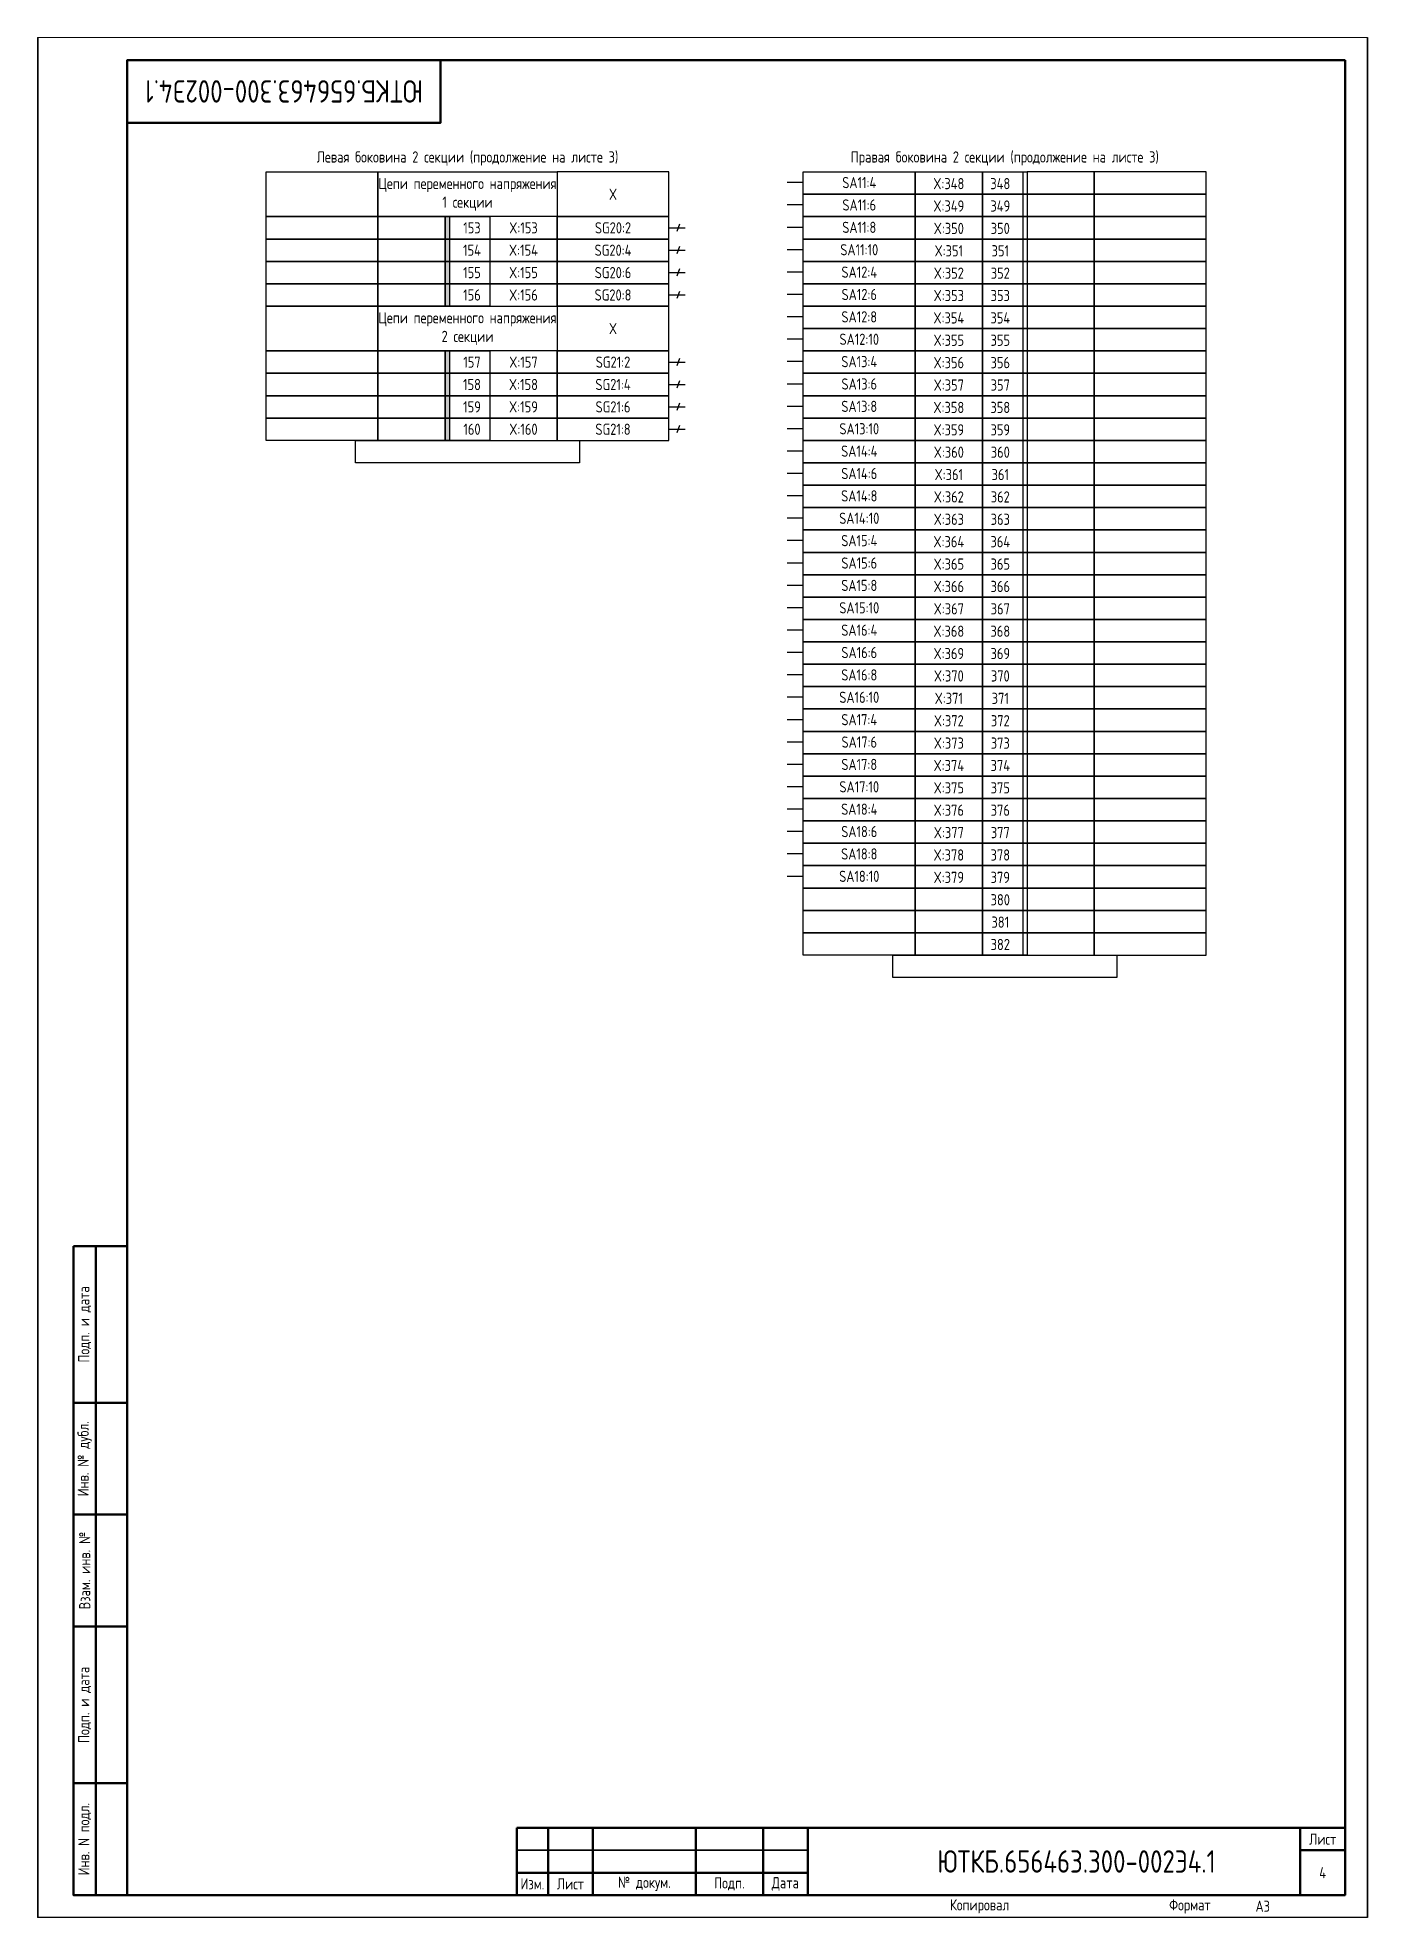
# Paper-space layout 'Э4.1_4' of a CAD drawing. Header units: millimetres, sheet in inches. Extents: x 230.6 to 237.7, y 94.4 to 104.5.
# The model-space entities are those that its viewports show. They can reach past a viewport. Long polylines and large blocks are cut down to what shows.
import ezdxf

# ---------------------------------------------------------------- set-up
doc = ezdxf.new("R2010")
doc.units = ezdxf.units.MM
doc.styles.add('Gost_type_A', font='GOST_A.TTF')

# ---------------------------------------------------------------- blocks, each defined once
blk = doc.blocks.new('Штамп левый нижний')
at = {"lineweight": 50}
for points in [[(-12, 145), (-7, 145), (-7, 110), (-12, 110)], [(-7, 145), (0, 145), (0, 110), (-7, 110)], [(-12, 110), (-7, 110), (-7, 85), (-12, 85)], [(-7, 110), (0, 110), (0, 85), (-7, 85)], [(-12, 85), (-7, 85), (-7, 60), (-12, 60)], [(-7, 85), (0, 85), (0, 60), (-7, 60)], [(-12, 60), (-7, 60), (-7, 25), (-12, 25)], [(-7, 60), (0, 60), (0, 25), (-7, 25)], [(-12, 25), (-7, 25), (-7, 0), (-12, 0)], [(-7, 25), (0, 25), (0, 0), (-7, 0)]]:
    blk.add_lwpolyline(points, close=True, dxfattribs=at)
at = {"char_height": 2.5, "attachment_point": 5, "rotation": 90, "style": 'Gost_type_A'}
for s, insert, width in [('Подп. и дата', (-9.5, 127.5), 35), ('Инв. № дубл.', (-9.5, 97.5), 25), ('Взам. инв. №', (-9.5, 72.5), 25), ('Подп. и дата', (-9.5, 42.5), 35), ('Инв. N подл.', (-9.5, 12.5), 25)]:
    blk.add_mtext(s, dxfattribs=dict(at, insert=insert, width=width))
blk = doc.blocks.new('Штамп угловой верхний')
at = {"lineweight": 50}
blk.add_lwpolyline([(0, 0), (70, 0), (70, -14), (0, -14)], close=True, dxfattribs=at)
blk = doc.blocks.new('Штамп малый нижний')
at = {"lineweight": 50}
for points in [[(-185, 15), (-178, 15), (-178, 5), (-185, 5)], [(-178, 15), (-168, 15), (-168, 5), (-178, 5)], [(-168, 15), (-145, 15), (-145, 5), (-168, 5)], [(-145, 15), (-130, 15), (-130, 5), (-145, 5)], [(-130, 15), (-120, 15), (-120, 5), (-130, 5)], [(-120, 15), (-10, 15), (-10, 0), (-120, 0)], [(-10, 15), (0, 15), (0, 10), (-10, 10)], [(-10, 10), (0, 10), (0, 0), (-10, 0)], [(-185, 5), (-178, 5), (-178, 0), (-185, 0)], [(-178, 5), (-168, 5), (-168, 0), (-178, 0)], [(-168, 5), (-145, 5), (-145, 0), (-168, 0)], [(-145, 5), (-130, 5), (-130, 0), (-145, 0)], [(-130, 5), (-120, 5), (-120, 0), (-130, 0)]]:
    blk.add_lwpolyline(points, close=True, dxfattribs=at)
for points in [[(-185, 15), (-178, 15), (-178, 10), (-185, 10)], [(-178, 15), (-168, 15), (-168, 10), (-178, 10)], [(-168, 15), (-145, 15), (-145, 10), (-168, 10)], [(-145, 15), (-130, 15), (-130, 10), (-145, 10)], [(-130, 15), (-120, 15), (-120, 10), (-130, 10)], [(-185, 10), (-178, 10), (-178, 5), (-185, 5)], [(-178, 10), (-168, 10), (-168, 5), (-178, 5)], [(-168, 10), (-145, 10), (-145, 5), (-168, 5)], [(-145, 10), (-130, 10), (-130, 5), (-145, 5)], [(-130, 10), (-120, 10), (-120, 5), (-130, 5)]]:
    blk.add_lwpolyline(points, close=True)
at = {"char_height": 2.5, "style": 'Gost_type_A'}
for s, insert, width, attachment_point in [('Лист', (-5, 12.5), 10, 5), ('Изм.', (-181.5, 2.5), 7, 5), ('Лист', (-173, 2.5), 10, 5), ('№ докум.', (-156.5, 2.5), 23, 5), ('Подп.', (-137.5, 2.5), 15, 5), ('Дата', (-125, 2.5), 10, 5), ('Копировал', (-75, -2.53), 13.1202, 6), ('Формат', (-30, -2.53), 13.1202, 6)]:
    blk.add_mtext(s, dxfattribs=dict(at, insert=insert, width=width, attachment_point=attachment_point))

msp = doc.modelspace()

# ---------------------------------------------------------------- hatches: boundary and pattern name
h = msp.add_hatch(color=256)
h.dxf.hatch_style = 1
h.paths.add_polyline_path([(6863, 380.07), (6862, 380.07), (6862, 360.07), (6863, 360.07)])
h = msp.add_hatch(color=256)
h.dxf.hatch_style = 1
h.paths.add_polyline_path([(6863, 350.07), (6862, 350.07), (6862, 330.07), (6863, 330.07)])

# ---------------------------------------------------------------- linework, layer by layer
for p, q in [((6942, 387.68), (6938.38, 387.68)), ((6991, 390.07), (6991, 330.07)), ((6942, 382.68), (6938.38, 382.68)), ((6991, 385.07), (6991, 325.07)), ((6914.33, 378.38), (6913.75, 376.76)), ((6991, 380.07), (6991, 320.07)), ((6912, 377.57), (6915.62, 377.57)), ((6942, 377.68), (6938.38, 377.68)), ((6912, 372.57), (6915.62, 372.57)), ((6914.33, 373.38), (6913.75, 371.76)), ((6942, 372.68), (6938.38, 372.68)), ((6912, 367.57), (6915.62, 367.57)), ((6914.33, 368.38), (6913.75, 366.76)), ((6942, 367.68), (6938.38, 367.68)), ((6912, 362.57), (6915.62, 362.57)), ((6914.33, 363.38), (6913.75, 361.76)), ((6942, 362.68), (6938.38, 362.68)), ((6942, 357.68), (6938.38, 357.68)), ((6942, 352.68), (6938.38, 352.68)), ((6912, 347.57), (6915.62, 347.57)), ((6914.33, 348.38), (6913.75, 346.76)), ((6942, 347.68), (6938.38, 347.68)), ((6912, 342.57), (6915.62, 342.57)), ((6914.33, 343.38), (6913.75, 341.76)), ((6942, 342.68), (6938.38, 342.68)), ((6912, 337.57), (6915.62, 337.57)), ((6914.33, 338.38), (6913.75, 336.76)), ((6942, 337.68), (6938.38, 337.68)), ((6912, 332.57), (6915.62, 332.57)), ((6914.33, 333.38), (6913.75, 331.76)), ((6942, 332.68), (6938.38, 332.68)), ((6942, 327.68), (6938.38, 327.68)), ((6942, 322.68), (6938.38, 322.68)), ((6991, 320.07), (6991, 215.07)), ((6942, 317.68), (6938.38, 317.68)), ((6942, 312.68), (6938.38, 312.68)), ((6942, 307.68), (6938.38, 307.68)), ((6942, 302.68), (6938.38, 302.68)), ((6942, 297.68), (6938.38, 297.68)), ((6942, 292.68), (6938.38, 292.68)), ((6942, 287.68), (6938.38, 287.68)), ((6942, 282.68), (6938.38, 282.68)), ((6942, 277.68), (6938.38, 277.68)), ((6942, 272.68), (6938.38, 272.68)), ((6942, 267.68), (6938.38, 267.68)), ((6942, 262.68), (6938.38, 262.68)), ((6942, 257.68), (6938.38, 257.68)), ((6942, 252.68), (6938.38, 252.68)), ((6942, 247.68), (6938.38, 247.68)), ((6942, 242.68), (6938.38, 242.68)), ((6942, 237.68), (6938.38, 237.68)), ((6942, 232.68), (6938.38, 232.68))]:
    msp.add_line(p, q)
for points in [[(6771, 420.07), (6771, 0.07), (6474, 0.07), (6474, 420.07)], [(7068, 420.07), (7068, 0.07), (6771, 0.07), (6771, 420.07)], [(7365, 420.07), (7365, 0.07), (7068, 0.07), (7068, 420.07)], [(6822, 390.07), (6847, 390.07), (6847, 380.07), (6822, 380.07)], [(6847, 390.07), (6887, 390.07), (6887, 380.07), (6847, 380.07)], [(6912, 390.07), (6887, 390.07), (6887, 380.07), (6912, 380.07)], [(6942, 390.07), (6967, 390.07), (6967, 385.07), (6942, 385.07)], [(6967, 390.07), (6982, 390.07), (6982, 385.07), (6967, 385.07)], [(6982, 390.07), (6992, 390.07), (6992, 385.07), (6982, 385.07)], [(7007, 390.07), (6992, 390.07), (6992, 385.07), (7007, 385.07)], [(7032, 390.07), (7007, 390.07), (7007, 385.07), (7032, 385.07)], [(6942, 385.07), (6967, 385.07), (6967, 380.07), (6942, 380.07)], [(6967, 385.07), (6982, 385.07), (6982, 380.07), (6967, 380.07)], [(6982, 385.07), (6992, 385.07), (6992, 380.07), (6982, 380.07)], [(7007, 385.07), (6992, 385.07), (6992, 380.07), (7007, 380.07)], [(7032, 385.07), (7007, 385.07), (7007, 380.07), (7032, 380.07)], [(6822, 380.07), (6847, 380.07), (6847, 375.07), (6822, 375.07)], [(6847, 380.07), (6862, 380.07), (6862, 375.07), (6847, 375.07)], [(6862, 380.07), (6872, 380.07), (6872, 375.07), (6862, 375.07)], [(6887, 380.07), (6872, 380.07), (6872, 375.07), (6887, 375.07)], [(6912, 380.07), (6887, 380.07), (6887, 375.07), (6912, 375.07)], [(6942, 380.07), (6967, 380.07), (6967, 375.07), (6942, 375.07)], [(6967, 380.07), (6982, 380.07), (6982, 375.07), (6967, 375.07)], [(6982, 380.07), (6992, 380.07), (6992, 375.07), (6982, 375.07)], [(7007, 380.07), (6992, 380.07), (6992, 375.07), (7007, 375.07)], [(7032, 380.07), (7007, 380.07), (7007, 375.07), (7032, 375.07)], [(6822, 375.07), (6847, 375.07), (6847, 370.07), (6822, 370.07)], [(6847, 375.07), (6862, 375.07), (6862, 370.07), (6847, 370.07)], [(6862, 375.07), (6872, 375.07), (6872, 370.07), (6862, 370.07)], [(6887, 375.07), (6872, 375.07), (6872, 370.07), (6887, 370.07)], [(6912, 375.07), (6887, 375.07), (6887, 370.07), (6912, 370.07)], [(6942, 375.07), (6967, 375.07), (6967, 370.07), (6942, 370.07)], [(6967, 375.07), (6982, 375.07), (6982, 370.07), (6967, 370.07)], [(6982, 375.07), (6992, 375.07), (6992, 370.07), (6982, 370.07)], [(7007, 375.07), (6992, 375.07), (6992, 370.07), (7007, 370.07)], [(7032, 375.07), (7007, 375.07), (7007, 370.07), (7032, 370.07)], [(6822, 370.07), (6847, 370.07), (6847, 365.07), (6822, 365.07)], [(6847, 370.07), (6862, 370.07), (6862, 365.07), (6847, 365.07)], [(6862, 370.07), (6872, 370.07), (6872, 365.07), (6862, 365.07)], [(6887, 370.07), (6872, 370.07), (6872, 365.07), (6887, 365.07)], [(6912, 370.07), (6887, 370.07), (6887, 365.07), (6912, 365.07)], [(6942, 370.07), (6967, 370.07), (6967, 365.07), (6942, 365.07)], [(6967, 370.07), (6982, 370.07), (6982, 365.07), (6967, 365.07)], [(6982, 370.07), (6992, 370.07), (6992, 365.07), (6982, 365.07)], [(7007, 370.07), (6992, 370.07), (6992, 365.07), (7007, 365.07)], [(7032, 370.07), (7007, 370.07), (7007, 365.07), (7032, 365.07)], [(6822, 365.07), (6847, 365.07), (6847, 360.07), (6822, 360.07)], [(6847, 365.07), (6862, 365.07), (6862, 360.07), (6847, 360.07)], [(6862, 365.07), (6872, 365.07), (6872, 360.07), (6862, 360.07)], [(6887, 365.07), (6872, 365.07), (6872, 360.07), (6887, 360.07)], [(6912, 365.07), (6887, 365.07), (6887, 360.07), (6912, 360.07)], [(6942, 365.07), (6967, 365.07), (6967, 360.07), (6942, 360.07)], [(6967, 365.07), (6982, 365.07), (6982, 360.07), (6967, 360.07)], [(6982, 365.07), (6992, 365.07), (6992, 360.07), (6982, 360.07)], [(7007, 365.07), (6992, 365.07), (6992, 360.07), (7007, 360.07)], [(7032, 365.07), (7007, 365.07), (7007, 360.07), (7032, 360.07)], [(6822, 360.07), (6847, 360.07), (6847, 350.07), (6822, 350.07)], [(6847, 360.07), (6887, 360.07), (6887, 350.07), (6847, 350.07)], [(6912, 360.07), (6887, 360.07), (6887, 350.07), (6912, 350.07)], [(6942, 360.07), (6967, 360.07), (6967, 355.07), (6942, 355.07)], [(6967, 360.07), (6982, 360.07), (6982, 355.07), (6967, 355.07)], [(6982, 360.07), (6992, 360.07), (6992, 355.07), (6982, 355.07)], [(7007, 360.07), (6992, 360.07), (6992, 355.07), (7007, 355.07)], [(7032, 360.07), (7007, 360.07), (7007, 355.07), (7032, 355.07)], [(6942, 355.07), (6967, 355.07), (6967, 350.07), (6942, 350.07)], [(6967, 355.07), (6982, 355.07), (6982, 350.07), (6967, 350.07)], [(6982, 355.07), (6992, 355.07), (6992, 350.07), (6982, 350.07)], [(7007, 355.07), (6992, 355.07), (6992, 350.07), (7007, 350.07)], [(7032, 355.07), (7007, 355.07), (7007, 350.07), (7032, 350.07)], [(6822, 350.07), (6847, 350.07), (6847, 345.07), (6822, 345.07)], [(6847, 350.07), (6862, 350.07), (6862, 345.07), (6847, 345.07)], [(6862, 350.07), (6872, 350.07), (6872, 345.07), (6862, 345.07)], [(6887, 350.07), (6872, 350.07), (6872, 345.07), (6887, 345.07)], [(6912, 350.07), (6887, 350.07), (6887, 345.07), (6912, 345.07)], [(6942, 350.07), (6967, 350.07), (6967, 345.07), (6942, 345.07)], [(6967, 350.07), (6982, 350.07), (6982, 345.07), (6967, 345.07)], [(6982, 350.07), (6992, 350.07), (6992, 345.07), (6982, 345.07)], [(7007, 350.07), (6992, 350.07), (6992, 345.07), (7007, 345.07)], [(7032, 350.07), (7007, 350.07), (7007, 345.07), (7032, 345.07)], [(6822, 345.07), (6847, 345.07), (6847, 340.07), (6822, 340.07)], [(6847, 345.07), (6862, 345.07), (6862, 340.07), (6847, 340.07)], [(6862, 345.07), (6872, 345.07), (6872, 340.07), (6862, 340.07)], [(6887, 345.07), (6872, 345.07), (6872, 340.07), (6887, 340.07)], [(6912, 345.07), (6887, 345.07), (6887, 340.07), (6912, 340.07)], [(6942, 345.07), (6967, 345.07), (6967, 340.07), (6942, 340.07)], [(6967, 345.07), (6982, 345.07), (6982, 340.07), (6967, 340.07)], [(6982, 345.07), (6992, 345.07), (6992, 340.07), (6982, 340.07)], [(7007, 345.07), (6992, 345.07), (6992, 340.07), (7007, 340.07)], [(7032, 345.07), (7007, 345.07), (7007, 340.07), (7032, 340.07)], [(6822, 340.07), (6847, 340.07), (6847, 335.07), (6822, 335.07)], [(6847, 340.07), (6862, 340.07), (6862, 335.07), (6847, 335.07)], [(6862, 340.07), (6872, 340.07), (6872, 335.07), (6862, 335.07)], [(6887, 340.07), (6872, 340.07), (6872, 335.07), (6887, 335.07)], [(6912, 340.07), (6887, 340.07), (6887, 335.07), (6912, 335.07)], [(6942, 340.07), (6967, 340.07), (6967, 335.07), (6942, 335.07)], [(6967, 340.07), (6982, 340.07), (6982, 335.07), (6967, 335.07)], [(6982, 340.07), (6992, 340.07), (6992, 335.07), (6982, 335.07)], [(7007, 340.07), (6992, 340.07), (6992, 335.07), (7007, 335.07)], [(7032, 340.07), (7007, 340.07), (7007, 335.07), (7032, 335.07)], [(6822, 335.07), (6847, 335.07), (6847, 330.07), (6822, 330.07)], [(6847, 335.07), (6862, 335.07), (6862, 330.07), (6847, 330.07)], [(6862, 335.07), (6872, 335.07), (6872, 330.07), (6862, 330.07)], [(6887, 335.07), (6872, 335.07), (6872, 330.07), (6887, 330.07)], [(6912, 335.07), (6887, 335.07), (6887, 330.07), (6912, 330.07)], [(6942, 335.07), (6967, 335.07), (6967, 330.07), (6942, 330.07)], [(6967, 335.07), (6982, 335.07), (6982, 330.07), (6967, 330.07)], [(6982, 335.07), (6992, 335.07), (6992, 330.07), (6982, 330.07)], [(7007, 335.07), (6992, 335.07), (6992, 330.07), (7007, 330.07)], [(7032, 335.07), (7007, 335.07), (7007, 330.07), (7032, 330.07)], [(6842, 330.07), (6892, 330.07), (6892, 325.07), (6842, 325.07)], [(6942, 330.07), (6967, 330.07), (6967, 325.07), (6942, 325.07)], [(6967, 330.07), (6982, 330.07), (6982, 325.07), (6967, 325.07)], [(6982, 330.07), (6992, 330.07), (6992, 325.07), (6982, 325.07)], [(7007, 330.07), (6992, 330.07), (6992, 325.07), (7007, 325.07)], [(7032, 330.07), (7007, 330.07), (7007, 325.07), (7032, 325.07)], [(6942, 325.07), (6967, 325.07), (6967, 320.07), (6942, 320.07)], [(6967, 325.07), (6982, 325.07), (6982, 320.07), (6967, 320.07)], [(6982, 325.07), (6992, 325.07), (6992, 320.07), (6982, 320.07)], [(7007, 325.07), (6992, 325.07), (6992, 320.07), (7007, 320.07)], [(7032, 325.07), (7007, 325.07), (7007, 320.07), (7032, 320.07)], [(6942, 320.07), (6967, 320.07), (6967, 315.07), (6942, 315.07)], [(6967, 320.07), (6982, 320.07), (6982, 315.07), (6967, 315.07)], [(6982, 320.07), (6992, 320.07), (6992, 315.07), (6982, 315.07)], [(7007, 320.07), (6992, 320.07), (6992, 315.07), (7007, 315.07)], [(7032, 320.07), (7007, 320.07), (7007, 315.07), (7032, 315.07)], [(6942, 315.07), (6967, 315.07), (6967, 310.07), (6942, 310.07)], [(6967, 315.07), (6982, 315.07), (6982, 310.07), (6967, 310.07)], [(6982, 315.07), (6992, 315.07), (6992, 310.07), (6982, 310.07)], [(7007, 315.07), (6992, 315.07), (6992, 310.07), (7007, 310.07)], [(7032, 315.07), (7007, 315.07), (7007, 310.07), (7032, 310.07)], [(6942, 310.07), (6967, 310.07), (6967, 305.07), (6942, 305.07)], [(6967, 310.07), (6982, 310.07), (6982, 305.07), (6967, 305.07)], [(6982, 310.07), (6992, 310.07), (6992, 305.07), (6982, 305.07)], [(7007, 310.07), (6992, 310.07), (6992, 305.07), (7007, 305.07)], [(7032, 310.07), (7007, 310.07), (7007, 305.07), (7032, 305.07)], [(6942, 305.07), (6967, 305.07), (6967, 300.07), (6942, 300.07)], [(6967, 305.07), (6982, 305.07), (6982, 300.07), (6967, 300.07)], [(6982, 305.07), (6992, 305.07), (6992, 300.07), (6982, 300.07)], [(7007, 305.07), (6992, 305.07), (6992, 300.07), (7007, 300.07)], [(7032, 305.07), (7007, 305.07), (7007, 300.07), (7032, 300.07)], [(6942, 300.07), (6967, 300.07), (6967, 295.07), (6942, 295.07)], [(6967, 300.07), (6982, 300.07), (6982, 295.07), (6967, 295.07)], [(6982, 300.07), (6992, 300.07), (6992, 295.07), (6982, 295.07)], [(7007, 300.07), (6992, 300.07), (6992, 295.07), (7007, 295.07)], [(7032, 300.07), (7007, 300.07), (7007, 295.07), (7032, 295.07)], [(6942, 295.07), (6967, 295.07), (6967, 290.07), (6942, 290.07)], [(6967, 295.07), (6982, 295.07), (6982, 290.07), (6967, 290.07)], [(6982, 295.07), (6992, 295.07), (6992, 290.07), (6982, 290.07)], [(7007, 295.07), (6992, 295.07), (6992, 290.07), (7007, 290.07)], [(7032, 295.07), (7007, 295.07), (7007, 290.07), (7032, 290.07)], [(6942, 290.07), (6967, 290.07), (6967, 285.07), (6942, 285.07)], [(6967, 290.07), (6982, 290.07), (6982, 285.07), (6967, 285.07)], [(6982, 290.07), (6992, 290.07), (6992, 285.07), (6982, 285.07)], [(7007, 290.07), (6992, 290.07), (6992, 285.07), (7007, 285.07)], [(7032, 290.07), (7007, 290.07), (7007, 285.07), (7032, 285.07)], [(6942, 285.07), (6967, 285.07), (6967, 280.07), (6942, 280.07)], [(6967, 285.07), (6982, 285.07), (6982, 280.07), (6967, 280.07)], [(6982, 285.07), (6992, 285.07), (6992, 280.07), (6982, 280.07)], [(7007, 285.07), (6992, 285.07), (6992, 280.07), (7007, 280.07)], [(7032, 285.07), (7007, 285.07), (7007, 280.07), (7032, 280.07)], [(6942, 280.07), (6967, 280.07), (6967, 275.07), (6942, 275.07)], [(6967, 280.07), (6982, 280.07), (6982, 275.07), (6967, 275.07)], [(6982, 280.07), (6992, 280.07), (6992, 275.07), (6982, 275.07)], [(7007, 280.07), (6992, 280.07), (6992, 275.07), (7007, 275.07)], [(7032, 280.07), (7007, 280.07), (7007, 275.07), (7032, 275.07)], [(6942, 275.07), (6967, 275.07), (6967, 270.07), (6942, 270.07)], [(6967, 275.07), (6982, 275.07), (6982, 270.07), (6967, 270.07)], [(6982, 275.07), (6992, 275.07), (6992, 270.07), (6982, 270.07)], [(7007, 275.07), (6992, 275.07), (6992, 270.07), (7007, 270.07)], [(7032, 275.07), (7007, 275.07), (7007, 270.07), (7032, 270.07)], [(6942, 270.07), (6967, 270.07), (6967, 265.07), (6942, 265.07)], [(6967, 270.07), (6982, 270.07), (6982, 265.07), (6967, 265.07)], [(6982, 270.07), (6992, 270.07), (6992, 265.07), (6982, 265.07)], [(7007, 270.07), (6992, 270.07), (6992, 265.07), (7007, 265.07)], [(7032, 270.07), (7007, 270.07), (7007, 265.07), (7032, 265.07)], [(6942, 265.07), (6967, 265.07), (6967, 260.07), (6942, 260.07)], [(6967, 265.07), (6982, 265.07), (6982, 260.07), (6967, 260.07)], [(6982, 265.07), (6992, 265.07), (6992, 260.07), (6982, 260.07)], [(7007, 265.07), (6992, 265.07), (6992, 260.07), (7007, 260.07)], [(7032, 265.07), (7007, 265.07), (7007, 260.07), (7032, 260.07)], [(6942, 260.07), (6967, 260.07), (6967, 255.07), (6942, 255.07)], [(6967, 260.07), (6982, 260.07), (6982, 255.07), (6967, 255.07)], [(6982, 260.07), (6992, 260.07), (6992, 255.07), (6982, 255.07)], [(7007, 260.07), (6992, 260.07), (6992, 255.07), (7007, 255.07)], [(7032, 260.07), (7007, 260.07), (7007, 255.07), (7032, 255.07)], [(6942, 255.07), (6967, 255.07), (6967, 250.07), (6942, 250.07)], [(6967, 255.07), (6982, 255.07), (6982, 250.07), (6967, 250.07)], [(6982, 255.07), (6992, 255.07), (6992, 250.07), (6982, 250.07)], [(7007, 255.07), (6992, 255.07), (6992, 250.07), (7007, 250.07)], [(7032, 255.07), (7007, 255.07), (7007, 250.07), (7032, 250.07)], [(6942, 250.07), (6967, 250.07), (6967, 245.07), (6942, 245.07)], [(6967, 250.07), (6982, 250.07), (6982, 245.07), (6967, 245.07)], [(6982, 250.07), (6992, 250.07), (6992, 245.07), (6982, 245.07)], [(7007, 250.07), (6992, 250.07), (6992, 245.07), (7007, 245.07)], [(7032, 250.07), (7007, 250.07), (7007, 245.07), (7032, 245.07)], [(6942, 245.07), (6967, 245.07), (6967, 240.07), (6942, 240.07)], [(6967, 245.07), (6982, 245.07), (6982, 240.07), (6967, 240.07)], [(6982, 245.07), (6992, 245.07), (6992, 240.07), (6982, 240.07)], [(7007, 245.07), (6992, 245.07), (6992, 240.07), (7007, 240.07)], [(7032, 245.07), (7007, 245.07), (7007, 240.07), (7032, 240.07)], [(6942, 240.07), (6967, 240.07), (6967, 235.07), (6942, 235.07)], [(6967, 240.07), (6982, 240.07), (6982, 235.07), (6967, 235.07)], [(6982, 240.07), (6992, 240.07), (6992, 235.07), (6982, 235.07)], [(7007, 240.07), (6992, 240.07), (6992, 235.07), (7007, 235.07)], [(7032, 240.07), (7007, 240.07), (7007, 235.07), (7032, 235.07)], [(6942, 235.07), (6967, 235.07), (6967, 230.07), (6942, 230.07)], [(6967, 235.07), (6982, 235.07), (6982, 230.07), (6967, 230.07)], [(6982, 235.07), (6992, 235.07), (6992, 230.07), (6982, 230.07)], [(7007, 235.07), (6992, 235.07), (6992, 230.07), (7007, 230.07)], [(7032, 235.07), (7007, 235.07), (7007, 230.07), (7032, 230.07)], [(6942, 230.07), (6967, 230.07), (6967, 225.07), (6942, 225.07)], [(6967, 230.07), (6982, 230.07), (6982, 225.07), (6967, 225.07)], [(6982, 230.07), (6992, 230.07), (6992, 225.07), (6982, 225.07)], [(7007, 230.07), (6992, 230.07), (6992, 225.07), (7007, 225.07)], [(7032, 230.07), (7007, 230.07), (7007, 225.07), (7032, 225.07)], [(6942, 225.07), (6967, 225.07), (6967, 220.07), (6942, 220.07)], [(6967, 225.07), (6982, 225.07), (6982, 220.07), (6967, 220.07)], [(6982, 225.07), (6992, 225.07), (6992, 220.07), (6982, 220.07)], [(7007, 225.07), (6992, 225.07), (6992, 220.07), (7007, 220.07)], [(7032, 225.07), (7007, 225.07), (7007, 220.07), (7032, 220.07)], [(6942, 220.07), (6967, 220.07), (6967, 215.07), (6942, 215.07)], [(6967, 220.07), (6982, 220.07), (6982, 215.07), (6967, 215.07)], [(6982, 220.07), (6992, 220.07), (6992, 215.07), (6982, 215.07)], [(7007, 220.07), (6992, 220.07), (6992, 215.07), (7007, 215.07)], [(7032, 220.07), (7007, 220.07), (7007, 215.07), (7032, 215.07)], [(6962, 215.07), (7012, 215.07), (7012, 210.07), (6962, 210.07)]]:
    msp.add_lwpolyline(points, close=True)
at = {"lineweight": 50}
msp.add_lwpolyline([(7063, 415.07), (7063, 5.07), (6791, 5.07), (6791, 415.07)], close=True, dxfattribs=at)
for points in [[(6862, 360.07), (6862, 380.07), (6863, 380.07), (6863, 360.07)], [(6862, 330.07), (6862, 350.07), (6863, 350.07), (6863, 330.07)]]:
    msp.add_lwpolyline(points)

# ---------------------------------------------------------------- block references
for name, p in [('Штамп угловой верхний', (6791, 415.07)), ('Штамп левый нижний', (6791, 5.07)), ('Штамп малый нижний', (7063, 5.07))]:
    msp.add_blockref(name, p)

# ---------------------------------------------------------------- texts
at = {"insert": (6826, 408.07), "char_height": 5, "width": 70, "attachment_point": 5, "rotation": 180, "style": 'Gost_type_A'}
msp.add_mtext('ЮТКБ.656463.300-002Э4.1', dxfattribs=at)
at = {"style": 'Gost_type_A'}
for s, insert, char_height, width, attachment_point in [('Левая боковина 2 секции (продолжение на листе 3)', (6867, 393.07), 2.5, 90, 5), ('Правая боковина 2 секции (продолжение на листе 3)', (6987, 393.07), 2.5, 90, 5), ('Цепи переменного напряжения 1 секции', (6867, 385.07), 2.5, 40, 5), ('SA11:4', (6954.5, 387.68), 2.5, 25, 5), ('X', (6899.5, 385.07), 2.5, 25, 5), ('SA11:6', (6954.5, 382.68), 2.5, 25, 5), ('SG20:2', (6899.5, 377.57), 2.5, 25, 5), ('SA11:8', (6954.5, 377.68), 2.5, 25, 5), ('SG20:4', (6899.5, 372.57), 2.5, 25, 5), ('SA11:10', (6954.5, 372.68), 2.5, 25, 5), ('SG20:6', (6899.5, 367.57), 2.5, 25, 5), ('SA12:4', (6954.5, 367.68), 2.5, 25, 5), ('SG20:8', (6899.5, 362.57), 2.5, 25, 5), ('SA12:6', (6954.5, 362.68), 2.5, 25, 5), ('Цепи переменного напряжения 2 секции', (6867, 355.07), 2.5, 40, 5), ('SA12:8', (6954.5, 357.68), 2.5, 25, 5), ('X', (6899.5, 355.07), 2.5, 25, 5), ('SA12:10', (6954.5, 352.68), 2.5, 25, 5), ('SG21:2', (6899.5, 347.57), 2.5, 25, 5), ('SA13:4', (6954.5, 347.68), 2.5, 25, 5), ('SG21:4', (6899.5, 342.57), 2.5, 25, 5), ('SA13:6', (6954.5, 342.68), 2.5, 25, 5), ('SG21:6', (6899.5, 337.57), 2.5, 25, 5), ('SA13:8', (6954.5, 337.68), 2.5, 25, 5), ('SG21:8', (6899.5, 332.57), 2.5, 25, 5), ('SA13:10', (6954.5, 332.68), 2.5, 25, 5), ('SA14:4', (6954.5, 327.68), 2.5, 25, 5), ('SA14:6', (6954.5, 322.68), 2.5, 25, 5), ('SA14:8', (6954.5, 317.68), 2.5, 25, 5), ('SA14:10', (6954.5, 312.68), 2.5, 25, 5), ('SA15:4', (6954.5, 307.68), 2.5, 25, 5), ('SA15:6', (6954.5, 302.68), 2.5, 25, 5), ('SA15:8', (6954.5, 297.68), 2.5, 25, 5), ('SA15:10', (6954.5, 292.68), 2.5, 25, 5), ('SA16:4', (6954.5, 287.68), 2.5, 25, 5), ('SA16:6', (6954.5, 282.68), 2.5, 25, 5), ('SA16:8', (6954.5, 277.68), 2.5, 25, 5), ('SA16:10', (6954.5, 272.68), 2.5, 25, 5), ('SA17:4', (6954.5, 267.68), 2.5, 25, 5), ('SA17:6', (6954.5, 262.68), 2.5, 25, 5), ('SA17:8', (6954.5, 257.68), 2.5, 25, 5), ('SA17:10', (6954.5, 252.68), 2.5, 25, 5), ('SA18:4', (6954.5, 247.68), 2.5, 25, 5), ('SA18:6', (6954.5, 242.68), 2.5, 25, 5), ('SA18:8', (6954.5, 237.68), 2.5, 25, 5), ('SA18:10', (6954.5, 232.68), 2.5, 25, 5), ('ЮТКБ.656463.300-002Э4.1', (7003, 12.57), 5, 120, 5), ('4', (7058, 10.07), 2.5, 10, 5), ('A3', (7043, 2.57), 2.5, 20, 4), ('A3', (7043, 2.57), 2.5, 20, 4)]:
    msp.add_mtext(s, dxfattribs=dict(at, insert=insert, char_height=char_height, width=width, attachment_point=attachment_point))
at = {"ltscale": 10, "char_height": 2.5, "attachment_point": 5, "style": 'Gost_type_A'}
for s, insert, width in [('X:348', (6974.5, 387.45), 15), ('348', (6986, 387.45), 8), ('X:349', (6974.5, 382.45), 15), ('349', (6986, 382.45), 8), ('153', (6868, 377.57), 8), ('X:153', (6879.5, 377.57), 15), ('X:350', (6974.5, 377.45), 15), ('350', (6986, 377.45), 8), ('154', (6868, 372.57), 8), ('X:154', (6879.5, 372.57), 15), ('X:351', (6974.5, 372.45), 15), ('351', (6986, 372.45), 8), ('155', (6868, 367.57), 8), ('X:155', (6879.5, 367.57), 15), ('X:352', (6974.5, 367.45), 15), ('352', (6986, 367.45), 8), ('156', (6868, 362.57), 8), ('X:156', (6879.5, 362.57), 15), ('X:353', (6974.5, 362.45), 15), ('353', (6986, 362.45), 8), ('X:354', (6974.5, 357.45), 15), ('354', (6986, 357.45), 8), ('X:355', (6974.5, 352.45), 15), ('355', (6986, 352.45), 8), ('157', (6868, 347.57), 8), ('X:157', (6879.5, 347.57), 15), ('X:356', (6974.5, 347.45), 15), ('356', (6986, 347.45), 8), ('158', (6868, 342.57), 8), ('X:158', (6879.5, 342.57), 15), ('X:357', (6974.5, 342.45), 15), ('357', (6986, 342.45), 8), ('159', (6868, 337.57), 8), ('X:159', (6879.5, 337.57), 15), ('X:358', (6974.5, 337.45), 15), ('358', (6986, 337.45), 8), ('160', (6868, 332.57), 8), ('X:160', (6879.5, 332.57), 15), ('X:359', (6974.5, 332.45), 15), ('359', (6986, 332.45), 8), ('X:360', (6974.5, 327.45), 15), ('360', (6986, 327.45), 8), ('X:361', (6974.5, 322.45), 15), ('361', (6986, 322.45), 8), ('X:362', (6974.5, 317.45), 15), ('362', (6986, 317.45), 8), ('X:363', (6974.5, 312.45), 15), ('363', (6986, 312.45), 8), ('X:364', (6974.5, 307.45), 15), ('364', (6986, 307.45), 8), ('X:365', (6974.5, 302.45), 15), ('365', (6986, 302.45), 8), ('X:366', (6974.5, 297.45), 15), ('366', (6986, 297.45), 8), ('X:367', (6974.5, 292.45), 15), ('367', (6986, 292.45), 8), ('X:368', (6974.5, 287.45), 15), ('368', (6986, 287.45), 8), ('X:369', (6974.5, 282.45), 15), ('369', (6986, 282.45), 8), ('X:370', (6974.5, 277.45), 15), ('370', (6986, 277.45), 8), ('X:371', (6974.5, 272.45), 15), ('371', (6986, 272.45), 8), ('X:372', (6974.5, 267.45), 15), ('372', (6986, 267.45), 8), ('X:373', (6974.5, 262.45), 15), ('373', (6986, 262.45), 8), ('X:374', (6974.5, 257.45), 15), ('374', (6986, 257.45), 8), ('X:375', (6974.5, 252.45), 15), ('375', (6986, 252.45), 8), ('X:376', (6974.5, 247.45), 15), ('376', (6986, 247.45), 8), ('X:377', (6974.5, 242.45), 15), ('377', (6986, 242.45), 8), ('X:378', (6974.5, 237.45), 15), ('378', (6986, 237.45), 8), ('X:379', (6974.5, 232.45), 15), ('379', (6986, 232.45), 8), ('380', (6986, 227.45), 8), ('381', (6986, 222.45), 8), ('382', (6986, 217.45), 8)]:
    msp.add_mtext(s, dxfattribs=dict(at, insert=insert, width=width))

psp = doc.layouts.new('Э4.1_4')

# ---------------------------------------------------------------- viewports
at = {"layer": '0', "view_target_point": (1406.353, 188.427)}
psp.add_viewport(center=(234.128, 99.459), size=(7.127, 10.0782), view_center_point=(5513.147, 21.642), view_height=420, dxfattribs=at)

doc.saveas('drawing.dxf')
